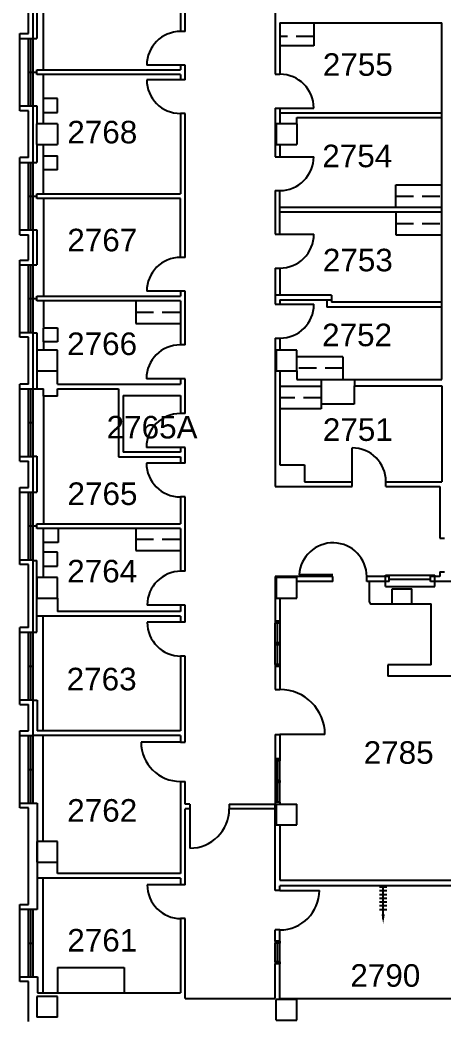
# Model space of a CAD drawing. Header units: inches. Extents: x 338 to 7662, y 1527 to 4766.
# Drawn here: x 533 to 983, y 2786 to 3851 of the extents above; entities that cross this region are included whole.
import ezdxf

# ---------------------------------------------------------------- set-up
doc = ezdxf.new("R2010")
doc.units = ezdxf.units.IN
doc.header["$LTSCALE"] = 150
doc.header["$MEASUREMENT"] = 0
for name, pattern in [('DASHED', [0.75, 0.5, -0.25]), ('HIDDEN', [0.375, 0.25, -0.125]), ('HIDDEN2', [0.1875, 0.125, -0.0625])]:
    doc.linetypes.add(name, pattern=pattern)
for name, color, linetype in [('A-ANNO-TX192', 4, 'CONTINUOUS'), ('A-COLS', 5, 'CONTINUOUS'), ('A-DOOR', 2, 'CONTINUOUS'), ('A-FLOR-CASE', 3, 'CONTINUOUS'), ('A-FLOR-CASE-UPPR', 3, 'HIDDEN2'), ('A-GLAZ', 2, 'CONTINUOUS'), ('A-GLAZ-SILL', 1, 'CONTINUOUS'), ('A-WALL-FULL', 6, 'CONTINUOUS'), ('A-WALL-PRHT', 3, 'CONTINUOUS')]:
    doc.layers.add(name, color=color, linetype=linetype)
doc.styles.add('ARIAL', font='arial.ttf')

msp = doc.modelspace()

# ---------------------------------------------------------------- linework, layer by layer
at = {"layer": 'A-COLS'}
for p, q in [((572.5, 3740.5), (550.5, 3740.5)), ((550.5, 3718.5), (550.5, 3740.5)), ((572.5, 3740.5), (572.5, 3718.5)), ((805.5, 3740.5), (805.5, 3718.5)), ((827.5, 3740.5), (805.5, 3740.5)), ((827.5, 3740.5), (827.5, 3718.5)), ((550.5, 3718.5), (572.5, 3718.5)), ((805.5, 3718.5), (827.5, 3718.5)), ((572.5, 3499.5), (550.5, 3499.5)), ((550.5, 3499.5), (550.5, 3477.5)), ((572.5, 3477.5), (572.5, 3499.5)), ((827.5, 3499.5), (805.5, 3499.5)), ((805.5, 3499.5), (805.5, 3477.5)), ((827.5, 3477.5), (827.5, 3499.5)), ((550.5, 3477.5), (572.5, 3477.5)), ((805.5, 3477.5), (827.5, 3477.5)), ((572.5, 3257.5), (550.5, 3257.5)), ((550.5, 3257.5), (550.5, 3235.5)), ((572.5, 3235.5), (572.5, 3257.5)), ((827.5, 3257.5), (805.5, 3257.5)), ((805.5, 3257.5), (805.5, 3235.5)), ((827.5, 3235.5), (827.5, 3257.5)), ((550.5, 3235.5), (572.5, 3235.5)), ((805.5, 3235.5), (827.5, 3235.5)), ((805.5, 3016.5), (805.5, 2994.5)), ((805.5, 3016.5), (827.5, 3016.5)), ((827.5, 2994.5), (827.5, 3016.5)), ((805.5, 2994.5), (827.5, 2994.5)), ((572.5, 2976.5), (550.5, 2976.5)), ((550.5, 2976.5), (550.5, 2954.5)), ((572.5, 2954.5), (572.5, 2976.5)), ((550.5, 2954.5), (572.5, 2954.5)), ((572.5, 2811.5), (550.5, 2811.5)), ((550.5, 2811.5), (550.5, 2789.5)), ((572.5, 2789.5), (572.5, 2811.5)), ((827.5, 2808.5), (805.5, 2808.5)), ((805.5, 2786.5), (805.5, 2808.5)), ((827.5, 2786.5), (827.5, 2808.5)), ((572.5, 2789.5), (550.5, 2789.5)), ((805.5, 2786.5), (827.5, 2786.5))]:
    msp.add_line(p, q, dxfattribs=at)
at = {"layer": 'A-DOOR'}
for p, q in [((703.5, 3802.8), (667.5, 3802.8)), ((703.5, 3787.5), (667.5, 3787.5)), ((809.5, 3757.3), (845.5, 3757.3)), ((809.5, 3705.5), (845.5, 3705.5)), ((809.5, 3623), (845.7, 3623)), ((703.5, 3562.3), (667.5, 3562.3)), ((809.5, 3548.4), (845.7, 3548.4)), ((703.5, 3469.2), (667.2, 3469.2)), ((703.5, 3396.1), (667.2, 3396.1)), ((886.4, 3354.5), (886.4, 3395.6)), ((703.5, 3379.4), (667.2, 3379.4)), ((866, 3260.5), (830.1, 3260.5)), ((703.5, 3228.2), (668.1, 3228.2)), ((703.5, 3209.9), (668.1, 3209.9)), ((857.5, 3090.4), (809.5, 3090.4)), ((703.5, 3082.5), (661.5, 3082.5)), ((713.5, 3011.5), (713.5, 2969.5)), ((703.5, 2930.5), (668.1, 2930.5)), ((809.5, 2924.5), (851.5, 2924.5)), ((923.5, 2928), (915.5, 2928)), ((923.5, 2924), (915.5, 2924)), ((923.5, 2920), (915.5, 2920)), ((919.5, 2894), (919.5, 2929.5)), ((923.5, 2916), (915.5, 2916)), ((923.5, 2912), (915.5, 2912)), ((923.5, 2908), (915.5, 2908)), ((923.5, 2904), (915.5, 2904))]:
    msp.add_line(p, q, dxfattribs=at)
for centre, radius, start, end in [((703.5, 3802.8), 36, 90, 180), ((809.5, 3757.3), 36, 0, 90), ((703.5, 3787.5), 36, 180, 270), ((809.5, 3705.5), 36, 270, 0), ((809.7, 3623), 36, 269.641, 0), ((703.5, 3562.3), 36, 90, 180), ((809.7, 3548.4), 36, 270, 0), ((703.2, 3469.2), 36, 90, 180), ((703.2, 3396.1), 36, 90, 180), ((886.4, 3359.6), 36, 360, 90), ((703.2, 3379.4), 36, 180, 270), ((866, 3258.5), 36, 0, 176.8079), ((704.1, 3228.2), 36, 90, 180), ((704.1, 3209.9), 36, 180, 270), ((809.5, 3090.4), 48, 0, 90), ((703.5, 3082.5), 42, 180, 270), ((713.5, 3011.5), 42, 270, 0), ((704.1, 2930.5), 36, 180, 270), ((809.5, 2924.5), 42, 270, 0)]:
    msp.add_arc(centre, radius, start, end, dxfattribs=at)
msp.add_solid([(917.8, 2899), (921.2, 2899), (919.5, 2889)], dxfattribs=at)
at = {"layer": 'A-FLOR-CASE', "linetype": 'Continuous'}
for p, q in [((845.5, 3848), (845.5, 3823.7)), ((845.5, 3823.7), (809.5, 3823.7)), ((933, 3675.5), (982, 3675.5)), ((933, 3651.5), (933, 3675.5)), ((933, 3646.5), (933, 3622.5)), ((933, 3622.5), (982, 3622.5)), ((876.5, 3492.5), (827.5, 3492.5)), ((876.5, 3492.5), (876.5, 3468.5)), ((853.5, 3442), (853.5, 3437)), ((853.5, 3437), (809.5, 3437)), ((572.5, 2842.5), (572.5, 2815.5)), ((572.5, 2842.5), (643.5, 2842.5)), ((643.5, 2842.5), (643.5, 2815.5))]:
    msp.add_line(p, q, dxfattribs=at)
at = {"layer": 'A-FLOR-CASE', "linetype": 'DASHED'}
for p, q in [((655.9, 3551.9), (655.9, 3527.9)), ((655.9, 3527.9), (703.9, 3527.9)), ((655.9, 3310.4), (655.9, 3286.4)), ((655.9, 3286.4), (703.9, 3286.4)), ((994.5, 3152.5), (924.5, 3152.5))]:
    msp.add_line(p, q, dxfattribs=at)
at = {"layer": 'A-FLOR-CASE'}
for p, q in [((905, 3231.4), (905, 3253.5)), ((907, 3229.5), (970.5, 3229.5)), ((970.5, 3164.5), (970.5, 3229.5)), ((970.5, 3164.5), (924.5, 3164.5)), ((924.5, 3164.5), (924.5, 3152.5))]:
    msp.add_line(p, q, dxfattribs=at)
at = {"layer": 'A-FLOR-CASE', "linetype": 'HIDDEN'}
for p, q in [((929, 3229.5), (929, 3245.5)), ((929, 3245.5), (950, 3245.5)), ((950, 3229.5), (950, 3245.5))]:
    msp.add_line(p, q, dxfattribs=at)
at = {"layer": 'A-FLOR-CASE'}
msp.add_arc((907, 3231.5), 2, 180, 270, dxfattribs=at)
at = {"layer": 'A-FLOR-CASE-UPPR'}
for p, q in [((845.5, 3833.3), (809.5, 3833.3)), ((933, 3663.5), (982, 3663.5)), ((933, 3634.5), (982, 3634.5)), ((655.9, 3539.9), (703.9, 3539.9)), ((876.5, 3480.5), (827.5, 3480.5)), ((853.5, 3449), (809.5, 3449)), ((655.9, 3298.4), (703.9, 3298.4))]:
    msp.add_line(p, q, dxfattribs=at)
at = {"layer": 'A-GLAZ'}
for p, q in [((544, 3759.5), (544, 3831.5)), ((541.5, 3795.5), (546.5, 3795.5)), ((546.5, 3795.5), (550.5, 3795.5)), ((544, 3627.5), (544, 3699.5)), ((541.5, 3663.5), (546.5, 3663.5)), ((546.5, 3663.5), (550.5, 3663.5)), ((544, 3518.5), (544, 3590.5)), ((541.5, 3554.5), (546.5, 3554.5)), ((546.5, 3554.5), (550.5, 3554.5)), ((544, 3386.5), (544, 3458.5)), ((541.5, 3422.5), (546.5, 3422.5)), ((544, 3276.5), (544, 3348.5)), ((541.5, 3312.5), (546.5, 3312.5)), ((546.5, 3312.5), (550.5, 3312.5)), ((926, 3256), (970, 3256)), ((809.5, 3211), (804.5, 3211)), ((804.5, 3211), (804.5, 3209)), ((809.5, 3209), (804.5, 3209)), ((807, 3188), (807, 3209)), ((809.5, 3211), (809.5, 3209)), ((544, 3127.3), (544, 3199.3)), ((809.5, 3188), (804.5, 3188)), ((804.5, 3188), (804.5, 3186)), ((809.5, 3186), (804.5, 3186)), ((807, 3165), (807, 3186)), ((809.5, 3188), (809.5, 3186)), ((809.5, 3165), (804.5, 3165)), ((804.5, 3165), (804.5, 3163)), ((809.5, 3165), (809.5, 3163)), ((541.5, 3163.3), (546.5, 3163.3)), ((809.5, 3163), (804.5, 3163)), ((544, 3017.3), (544, 3089.3)), ((809.5, 3064.5), (804.5, 3064.5)), ((804.5, 3064.5), (804.5, 3062.5)), ((809.5, 3062.5), (804.5, 3062.5)), ((807, 3041.5), (807, 3062.5)), ((809.5, 3064.5), (809.5, 3062.5)), ((541.5, 3053.3), (546.5, 3053.3)), ((809.5, 3041.5), (804.5, 3041.5)), ((804.5, 3041.5), (804.5, 3039.5)), ((809.5, 3039.5), (804.5, 3039.5)), ((807, 3018.5), (807, 3039.5)), ((809.5, 3041.5), (809.5, 3039.5)), ((809.5, 3018.5), (804.5, 3018.5)), ((804.5, 3018.5), (804.5, 3016.5)), ((809.5, 3018.5), (809.5, 3016.5)), ((544, 2832.5), (544, 2904.5)), ((541.5, 2868.5), (546.5, 2868.5)), ((809.5, 2870.5), (804.5, 2870.5)), ((804.5, 2870.5), (804.5, 2868.5)), ((809.5, 2868.5), (804.5, 2868.5)), ((807, 2848.5), (807, 2868.5)), ((809.5, 2870.5), (809.5, 2868.5)), ((809.5, 2848.5), (804.5, 2848.5)), ((804.5, 2848.5), (804.5, 2846.5)), ((809.5, 2846.5), (804.5, 2846.5)), ((809.5, 2848.5), (809.5, 2846.5))]:
    msp.add_line(p, q, dxfattribs=at)
at = {"layer": 'A-GLAZ-SILL'}
for p, q in [((541.5, 3759.5), (541.5, 3831.5)), ((546.5, 3759.5), (546.5, 3831.5)), ((541.5, 3627.5), (541.5, 3699.5)), ((546.5, 3627.5), (546.5, 3699.5)), ((541.5, 3518.5), (541.5, 3590.5)), ((546.5, 3518.5), (546.5, 3590.5)), ((541.5, 3386.5), (541.5, 3458.5)), ((546.5, 3386.5), (546.5, 3458.5)), ((541.5, 3276.5), (541.5, 3348.5)), ((546.5, 3276.5), (546.5, 3348.5)), ((922, 3260), (974.5, 3260)), ((922, 3248), (922, 3260)), ((974.5, 3248), (974.5, 3260)), ((922, 3248), (974.5, 3248)), ((804.5, 3165), (804.5, 3209)), ((809.5, 3209), (809.5, 3165)), ((541.5, 3127.3), (541.5, 3199.3)), ((546.5, 3127.3), (546.5, 3199.3)), ((541.5, 3017.3), (541.5, 3089.3)), ((546.5, 3017.3), (546.5, 3089.3)), ((804.5, 3062.5), (804.5, 3018.5)), ((809.5, 3018.5), (809.5, 3062.5)), ((541.5, 2832.5), (541.5, 2904.5)), ((546.5, 2832.5), (546.5, 2904.5)), ((804.5, 2848.5), (804.5, 2868.5)), ((809.5, 2848.5), (809.5, 2868.5))]:
    msp.add_line(p, q, dxfattribs=at)
at = {"layer": 'A-WALL-FULL'}
for p, q in [((708.5, 3838.8), (708.5, 4060.2)), ((703.5, 3940.5), (703.5, 3838.8)), ((804.5, 3911.8), (804.5, 3793.3)), ((546.5, 3831.5), (546.5, 3868.5)), ((550.5, 3868.5), (550.5, 3831.5)), ((541.5, 3836.5), (541.5, 3863.5)), ((809.5, 3848), (982, 3848)), ((809.5, 3848), (809.5, 3793.3)), ((982, 3468.5), (982, 3848)), ((532.5, 3754.5), (532.5, 3836.5)), ((532.5, 3836.5), (541.5, 3836.5)), ((708.5, 3838.8), (703.5, 3838.8)), ((532.5, 3831.5), (550.5, 3831.5)), ((550.5, 3798), (703.5, 3798)), ((550.5, 3793), (550.5, 3798)), ((703.5, 3802.8), (703.5, 3798)), ((708.5, 3802.8), (703.5, 3802.8)), ((708.5, 3787.5), (708.5, 3802.8)), ((804.5, 3793.3), (809.5, 3793.3)), ((703.5, 3793), (550.5, 3793)), ((703.5, 3793), (703.5, 3787.5)), ((708.5, 3787.5), (703.5, 3787.5)), ((572.5, 3767.5), (557.5, 3767.5)), ((572.5, 3752.5), (572.5, 3767.5)), ((532.5, 3759.5), (550.5, 3759.5)), ((541.5, 3754.5), (532.5, 3754.5)), ((541.5, 3704.5), (541.5, 3754.5)), ((546.5, 3699.5), (546.5, 3759.5)), ((550.5, 3759.5), (550.5, 3740.5)), ((557.5, 3752.5), (572.5, 3752.5)), ((708.5, 3751.5), (703.5, 3751.5)), ((703.5, 3751.5), (703.5, 3666)), ((708.5, 3598.3), (708.5, 3751.5)), ((804.5, 3757.3), (809.5, 3757.3)), ((804.5, 3757.3), (804.5, 3705.5)), ((809.5, 3757.3), (809.5, 3740.5)), ((809.5, 3752.3), (982, 3752.3)), ((827.5, 3747.3), (982, 3747.3)), ((827.5, 3740.5), (827.5, 3747.3)), ((550.5, 3718.5), (550.5, 3699.5)), ((809.5, 3718.5), (809.5, 3705.5)), ((541.5, 3704.5), (532.5, 3704.5)), ((532.5, 3622.5), (532.5, 3704.5)), ((532.5, 3699.5), (550.5, 3699.5)), ((557.5, 3706.5), (572.5, 3706.5)), ((572.5, 3691.5), (572.5, 3706.5)), ((804.5, 3705.5), (809.5, 3705.5)), ((572.5, 3691.5), (557.5, 3691.5)), ((550.5, 3666), (703.5, 3666)), ((550.5, 3661), (550.5, 3666)), ((804.5, 3669.5), (804.5, 3623)), ((804.5, 3669.5), (809.5, 3669.5)), ((809.5, 3623), (809.5, 3669.5)), ((703.5, 3661), (550.5, 3661)), ((703.5, 3598.3), (703.5, 3661)), ((982, 3651.5), (809.5, 3651.5)), ((982, 3646.5), (809.5, 3646.5)), ((532.5, 3627.5), (550.5, 3627.5)), ((546.5, 3590.5), (546.5, 3627.5)), ((550.5, 3627.5), (550.5, 3590.5)), ((804.5, 3623), (809.5, 3623)), ((532.5, 3622.5), (541.5, 3622.5)), ((541.5, 3595.5), (541.5, 3622.5)), ((532.5, 3595.5), (541.5, 3595.5)), ((532.5, 3513.5), (532.5, 3595.5)), ((708.5, 3598.3), (703.5, 3598.3)), ((532.5, 3590.5), (550.5, 3590.5)), ((804.5, 3587), (809.5, 3587)), ((804.5, 3587), (804.5, 3548.4)), ((809.5, 3587), (809.5, 3558)), ((703.5, 3562.3), (703.5, 3557)), ((708.5, 3562.3), (703.5, 3562.3)), ((708.5, 3505.2), (708.5, 3562.3)), ((550.5, 3557), (703.5, 3557)), ((550.5, 3552), (550.5, 3557)), ((703.5, 3552), (550.5, 3552)), ((703.5, 3552), (703.5, 3505.2)), ((864.5, 3558), (804.5, 3558)), ((804.5, 3548.4), (809.5, 3548.4)), ((809.5, 3553), (864.5, 3553)), ((809.5, 3553), (809.5, 3548.4)), ((859.5, 3553), (859.5, 3545.5)), ((864.5, 3558), (864.5, 3550.5)), ((982, 3550.5), (864.5, 3550.5)), ((982, 3545.5), (859.5, 3545.5)), ((532.5, 3518.5), (546.5, 3518.5)), ((546.5, 3458.5), (546.5, 3518.5)), ((546.5, 3517.9), (550.5, 3517.9)), ((550.5, 3517.9), (550.5, 3499.5)), ((557.5, 3523.4), (572.5, 3523.4)), ((557.5, 3508.4), (557.5, 3523.4)), ((572.5, 3523.4), (572.5, 3508.4)), ((541.5, 3513.5), (532.5, 3513.5)), ((541.5, 3463.5), (541.5, 3513.5)), ((572.5, 3508.4), (557.5, 3508.4)), ((804.5, 3512.4), (804.5, 3354.5)), ((804.5, 3512.4), (809.5, 3512.4)), ((809.5, 3512.4), (809.5, 3499.5)), ((708.5, 3505.2), (703.5, 3505.2)), ((550.5, 3477.5), (550.5, 3458.5)), ((572.5, 3463.5), (572.5, 3477.5)), ((809.5, 3477.5), (809.5, 3377.5)), ((827.5, 3477.5), (827.5, 3468.5)), ((541.5, 3463.5), (532.5, 3463.5)), ((532.5, 3381.5), (532.5, 3463.5)), ((572.5, 3463.5), (703.5, 3463.5)), ((703.5, 3469.2), (703.5, 3463.5)), ((708.5, 3469.2), (703.5, 3469.2)), ((708.5, 3432.1), (708.5, 3469.2)), ((827.5, 3468.5), (982, 3468.5)), ((853.5, 3468.5), (853.5, 3442)), ((889, 3468.5), (889, 3461.5)), ((532.5, 3458.5), (546.5, 3458.5)), ((546.5, 3458.5), (557.5, 3458.5)), ((557.5, 3450.5), (557.5, 3458.5)), ((572.5, 3450.5), (572.5, 3458.5)), ((572.5, 3458.5), (637.5, 3458.5)), ((637.5, 3458.5), (637.5, 3386.1)), ((853.5, 3461), (809.5, 3461)), ((888.5, 3461.5), (982, 3461.5)), ((888.5, 3461.5), (888.5, 3442)), ((982, 3461.5), (982, 3359.5)), ((572.5, 3450.5), (557.5, 3450.5)), ((642.5, 3451.5), (703.5, 3451.5)), ((642.5, 3451.5), (642.5, 3391.1)), ((703.5, 3451.5), (703.5, 3432.1)), ((888.5, 3442), (853.5, 3442)), ((708.5, 3432.1), (703.5, 3432.1)), ((703.5, 3391.1), (642.5, 3391.1)), ((703.5, 3396.1), (703.5, 3391.1)), ((708.5, 3396.1), (703.5, 3396.1)), ((708.5, 3379.4), (708.5, 3396.1)), ((532.5, 3386.5), (546.5, 3386.5)), ((532.5, 3381.5), (541.5, 3381.5)), ((541.5, 3353.5), (541.5, 3381.5)), ((546.5, 3386.6), (550.5, 3386.6)), ((546.5, 3348.5), (546.5, 3386.5)), ((550.5, 3386.6), (550.5, 3348.5)), ((637.5, 3386.1), (703.5, 3386.1)), ((703.5, 3386.1), (703.5, 3379.4)), ((708.5, 3379.4), (703.5, 3379.4)), ((809.5, 3377.5), (835.5, 3377.5)), ((835.5, 3377.5), (835.5, 3359.5)), ((835.5, 3359.5), (886.4, 3359.5)), ((886.4, 3354.5), (886.4, 3359.5)), ((922.4, 3359.5), (982, 3359.5)), ((922.4, 3354.5), (922.4, 3359.5)), ((532.5, 3271.5), (532.5, 3353.5)), ((532.5, 3353.5), (541.5, 3353.5)), ((532.5, 3348.5), (546.5, 3348.5)), ((546.5, 3348.5), (550.5, 3348.5)), ((804.5, 3354.5), (886.4, 3354.5)), ((922.4, 3354.5), (980, 3354.5)), ((980, 3354.5), (980, 3299.5)), ((708.5, 3343.4), (703.5, 3343.4)), ((703.5, 3343.4), (703.5, 3314.9)), ((708.5, 3264.2), (708.5, 3343.4)), ((550.5, 3314.9), (703.5, 3314.9)), ((550.5, 3309.9), (550.5, 3314.9)), ((703.5, 3309.9), (550.5, 3309.9)), ((573, 3309.9), (573, 3294.9)), ((703.5, 3309.9), (703.5, 3264.2)), ((573, 3294.9), (557.2, 3294.9)), ((980, 3299.5), (985, 3299.5)), ((572.4, 3284.5), (557.1, 3284.5)), ((557.1, 3284.5), (557.1, 3269.7)), ((572.4, 3269.7), (572.4, 3284.5)), ((532.5, 3276.5), (546.5, 3276.5)), ((541.5, 3271.5), (532.5, 3271.5)), ((541.5, 3204.3), (541.5, 3271.5)), ((546.5, 3199.3), (546.5, 3276.5)), ((546.5, 3275.8), (550.5, 3275.8)), ((550.5, 3199.3), (550.5, 3275.8)), ((557.2, 3269.7), (572.4, 3269.7)), ((708.5, 3264.2), (703.5, 3264.2)), ((980, 3263.5), (985, 3263.5)), ((980, 3263.5), (980, 3258.5)), ((804.5, 3258.5), (804.5, 3211)), ((866, 3258.5), (804.5, 3258.5)), ((866, 3253.5), (827.4, 3253.5)), ((866, 3253.5), (866, 3258.5)), ((902, 3253.5), (902, 3258.5)), ((926, 3258.5), (902, 3258.5)), ((926, 3253.5), (902, 3253.5)), ((926, 3253.5), (926, 3258.5)), ((970, 3253.5), (970, 3258.5)), ((980, 3258.5), (970, 3258.5)), ((1045.5, 3253.5), (970, 3253.5)), ((572.5, 3235.5), (572.5, 3221.5)), ((809.5, 3235.5), (809.5, 3211)), ((703.5, 3221.5), (572.5, 3221.5)), ((703.5, 3228.2), (703.5, 3221.5)), ((708.5, 3228.2), (703.5, 3228.2)), ((708.5, 3209.9), (708.5, 3228.2)), ((703.5, 3216.5), (550.5, 3216.5)), ((703.5, 3216.5), (703.5, 3209.9)), ((708.5, 3209.9), (703.5, 3209.9)), ((541.5, 3204.3), (532.5, 3204.3)), ((532.5, 3122.3), (532.5, 3204.3)), ((532.5, 3199.3), (550.5, 3199.3)), ((708.5, 3173.9), (703.5, 3173.9)), ((703.5, 3173.9), (703.5, 3094.3)), ((708.5, 3082.5), (708.5, 3173.9)), ((804.5, 3163), (804.5, 3138.4)), ((809.5, 3163), (809.5, 3138.4)), ((804.5, 3138.4), (809.5, 3138.4)), ((532.5, 3127.3), (546.5, 3127.3)), ((532.5, 3122.3), (541.5, 3122.3)), ((541.5, 3094.3), (541.5, 3122.3)), ((546.5, 3089.3), (546.5, 3127.3)), ((546.5, 3127), (550.8, 3127)), ((550.8, 3127), (550.8, 3094.3)), ((532.5, 3012.3), (532.5, 3094.3)), ((532.5, 3094.3), (541.5, 3094.3)), ((703.5, 3094.3), (550.8, 3094.3)), ((804.5, 3090.4), (809.5, 3090.4)), ((804.5, 3090.4), (804.5, 3064.5)), ((809.5, 3090.4), (809.5, 3064.5)), ((532.5, 3089.3), (546.5, 3089.3)), ((550.8, 3089.3), (546.5, 3089.3)), ((703.5, 3089.3), (550.8, 3089.3)), ((703.5, 3089.3), (703.5, 3082.5)), ((703.5, 3082.5), (708.5, 3082.5)), ((703.5, 3040.5), (708.5, 3040.5)), ((703.5, 3040.5), (703.5, 2942.5)), ((708.5, 3016.5), (708.5, 3040.5)), ((532.5, 3017.3), (550.8, 3017.3)), ((550.8, 3017.3), (550.8, 2904.3)), ((713.5, 3016.5), (708.5, 3016.5)), ((713.5, 3016.5), (713.5, 3011.5)), ((755.5, 3016.5), (805.5, 3016.5)), ((755.5, 3016.5), (755.5, 3011.5)), ((804.5, 2924.5), (804.5, 3016.5)), ((541.5, 3012.3), (532.5, 3012.3)), ((541.5, 2909.5), (541.5, 3012.3)), ((708.5, 2930.5), (708.5, 3011.5)), ((713.5, 3011.5), (708.5, 3011.5)), ((804.5, 3011.5), (755.5, 3011.5)), ((809.5, 2994.5), (809.5, 2935.5)), ((572.5, 2942.5), (572.5, 2954.5)), ((703.5, 2942.5), (572.5, 2942.5)), ((703.5, 2937.5), (551.1, 2937.5)), ((703.5, 2937.5), (703.5, 2930.5)), ((708.5, 2930.5), (703.5, 2930.5)), ((809.5, 2935.5), (1106.5, 2935.5)), ((809.5, 2924.5), (804.5, 2924.5)), ((809.5, 2924.5), (809.5, 2929.5)), ((1038.5, 2929.5), (809.5, 2929.5)), ((532.5, 2909.5), (541.5, 2909.5)), ((532.5, 2827.5), (532.5, 2909.5)), ((550.8, 2904.3), (532.5, 2904.3)), ((708.5, 2894.5), (703.5, 2894.5)), ((703.5, 2894.5), (703.5, 2815.5)), ((708.5, 2809.3), (708.5, 2894.5)), ((809.5, 2882.5), (804.5, 2882.5)), ((804.5, 2870.5), (804.5, 2882.5)), ((809.5, 2870.5), (809.5, 2882.5)), ((804.5, 2809.3), (804.5, 2846.5)), ((809.5, 2809.3), (809.5, 2846.5)), ((532.5, 2832.5), (551.1, 2832.5)), ((541.5, 2827.5), (532.5, 2827.5)), ((541.5, 2785), (541.5, 2827.5)), ((551.1, 2832.5), (551.1, 2815.5)), ((551.1, 2815.5), (703.5, 2815.5)), ((708.5, 2809.3), (804.5, 2809.3)), ((809.5, 2809.3), (1038.5, 2809.3))]:
    msp.add_line(p, q, dxfattribs=at)
at = {"layer": 'A-WALL-PRHT'}
for p, q in [((557.5, 3798), (557.5, 3940.5)), ((557.5, 3740.5), (557.5, 3793)), ((557.5, 3666), (557.5, 3718.5)), ((557.7, 3661), (557.7, 3557)), ((557.5, 3551.4), (557.5, 3524)), ((557.5, 3508.8), (557.5, 3499.7)), ((557.5, 3450.9), (557.5, 3315.4)), ((557.2, 3309.9), (557.2, 3284.5)), ((557.2, 3269.7), (557.2, 3257.6)), ((556.8, 3216.5), (556.8, 3094.3)), ((556.8, 3089.3), (556.8, 2977.1)), ((556.8, 2937.5), (556.8, 2815.5))]:
    msp.add_line(p, q, dxfattribs=at)

# ---------------------------------------------------------------- texts
at = {"layer": 'A-ANNO-TX192', "style": 'ARIAL'}
for s, p in [('2755', (855.2, 3791.6)), ('2768', (582.9, 3719.7)), ('2754', (854.6, 3694.3)), ('2767', (582.9, 3604.8)), ('2753', (855.2, 3583.5)), ('2752', (854.4, 3503.8)), ('2766', (582.7, 3494.4)), ('2765A', (624.8, 3405.6)), ('2751', (855.2, 3403)), ('2765', (583.1, 3334.8)), ('2764', (582.8, 3252.4)), ('2763', (582.2, 3137.5)), ('2785', (898.7, 3059.3)), ('2762', (582.8, 2997.7)), ('2761', (582.9, 2859.5)), ('2790', (884.5, 2822))]:
    msp.add_text(s, height=24, dxfattribs=at).set_placement(p)

doc.saveas('drawing.dxf')
